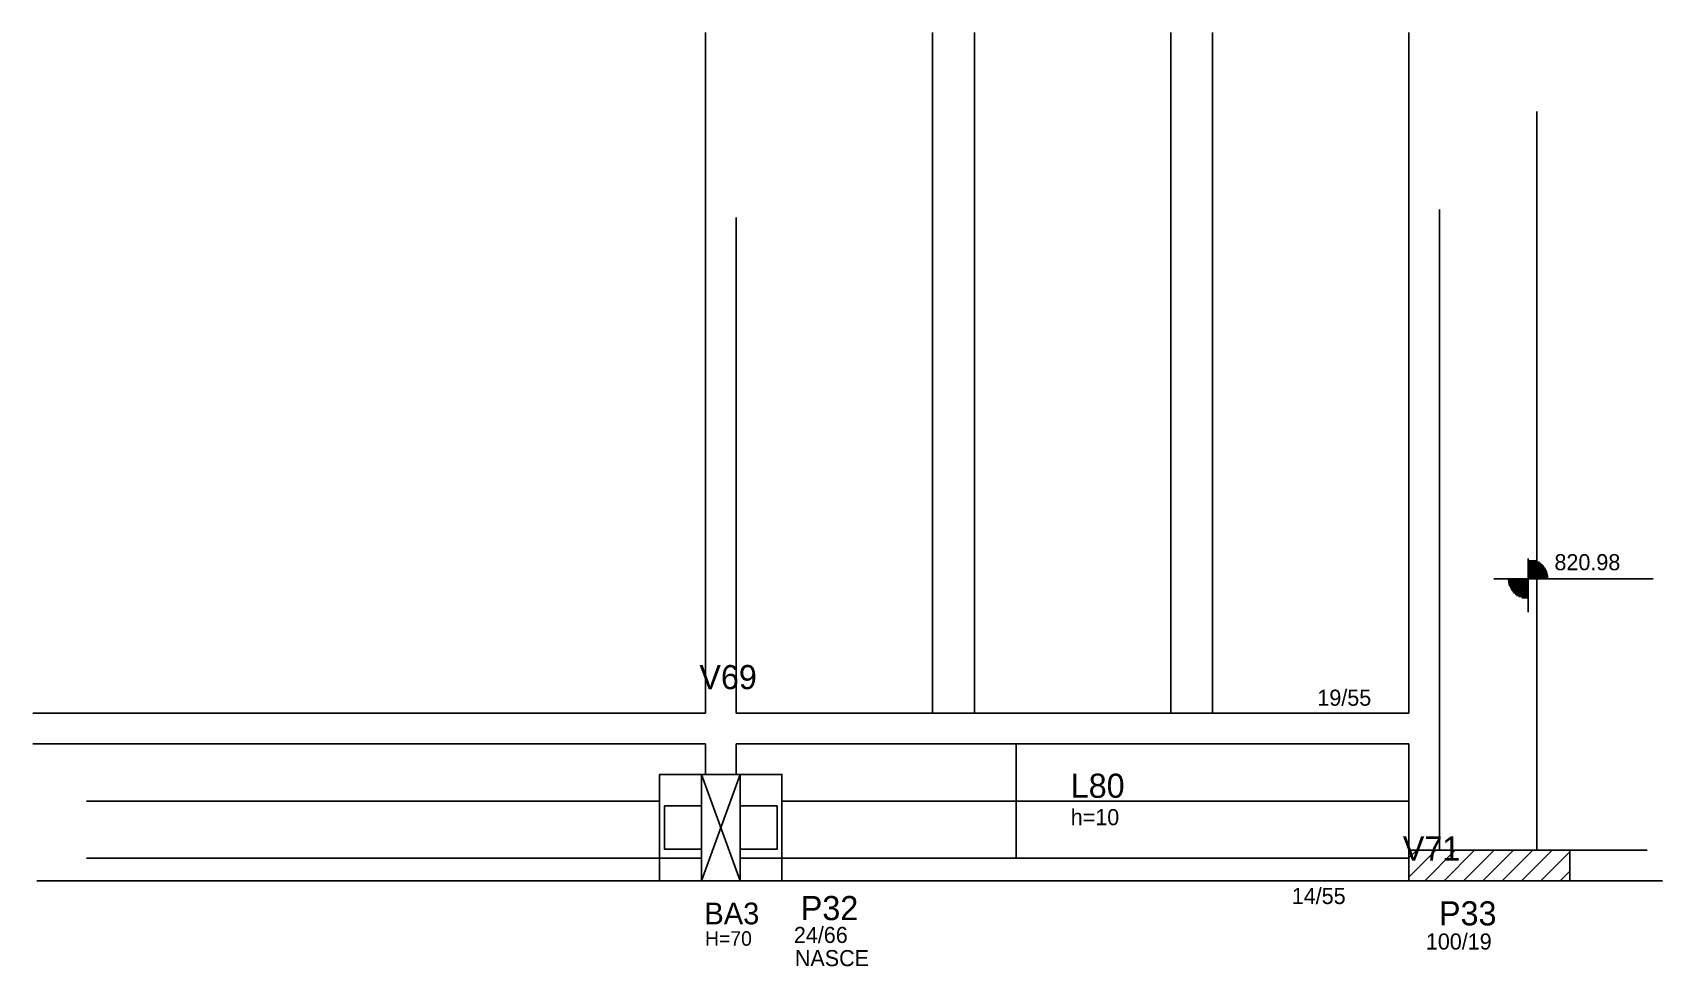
# Model space of a CAD drawing. Header units: metres. Extents: x 5575 to 6588, y 1927 to 2507.
import ezdxf

# ---------------------------------------------------------------- set-up
doc = ezdxf.new("R2010")
doc.units = ezdxf.units.M
for name, color, linetype in [('1', 7, 'Continuous'), ('3', 7, 'Continuous'), ('4', 7, 'Continuous'), ('7', 7, 'Continuous'), ('Painéis', 7, 'Continuous')]:
    doc.layers.add(name, color=color, linetype=linetype)

msp = doc.modelspace()

# ---------------------------------------------------------------- linework, layer by layer
at = {"layer": '1', "color": 7, "lineweight": 25}
for p, q in [((5990.7, 1980.2), (6014.7, 2046.2)), ((5990.7, 2046.2), (6014.7, 1980.2))]:
    msp.add_line(p, q, dxfattribs=at)
at = {"layer": '3', "color": 7, "lineweight": 25}
for p, q in [((6504.2, 2180.3), (6504.2, 2155.3)), ((6504.2, 2178.9), (6509.9, 2178.9)), ((6504.2, 2178.1), (6511.3, 2178.1)), ((6504.2, 2177.3), (6512.3, 2177.3)), ((6491.7, 2167.8), (6483, 2167.8)), ((6491.7, 2167.8), (6516.7, 2167.8)), ((6504.2, 2167), (6491.7, 2167)), ((6504.2, 2176.5), (6513.2, 2176.5)), ((6504.2, 2175.7), (6513.9, 2175.7)), ((6504.2, 2174.9), (6514.5, 2174.9)), ((6504.2, 2174.2), (6515, 2174.2)), ((6504.2, 2173.4), (6515.4, 2173.4)), ((6504.2, 2172.6), (6515.8, 2172.6)), ((6504.2, 2171.8), (6516.1, 2171.8)), ((6504.2, 2171), (6516.3, 2171)), ((6504.2, 2170.2), (6516.5, 2170.2)), ((6504.2, 2169.4), (6516.6, 2169.4)), ((6504.2, 2168.6), (6516.7, 2168.6)), ((6516.7, 2167.8), (6582, 2167.8)), ((6504.2, 2166.2), (6491.8, 2166.2)), ((6504.2, 2165.4), (6491.9, 2165.4)), ((6504.2, 2164.6), (6492.1, 2164.6)), ((6504.2, 2163.8), (6492.3, 2163.8)), ((6504.2, 2163.1), (6492.6, 2163.1)), ((6504.2, 2162.3), (6493, 2162.3)), ((6504.2, 2161.5), (6493.4, 2161.5)), ((6504.2, 2160.7), (6493.9, 2160.7)), ((6504.2, 2159.9), (6494.5, 2159.9)), ((6504.2, 2159.1), (6495.2, 2159.1)), ((6504.2, 2158.3), (6496.1, 2158.3)), ((6504.2, 2157.5), (6497.1, 2157.5)), ((6504.2, 2156.7), (6498.5, 2156.7)), ((6504.2, 2155.9), (6500.4, 2155.9)), ((6504.2, 2155.3), (6504.2, 2147.1)), ((6430.2, 1982.3), (6447, 1999.2)), ((6430.2, 1994.3), (6435, 1999.2)), ((6440, 1980.2), (6459, 1999.2)), ((6452, 1980.2), (6471, 1999.2)), ((6464.1, 1980.2), (6483.1, 1999.2)), ((6476.1, 1980.2), (6495.1, 1999.2)), ((6488.1, 1980.2), (6507.1, 1999.2)), ((6500.1, 1980.2), (6519.1, 1999.2)), ((6512.1, 1980.2), (6530.2, 1998.2)), ((5608.7, 1994.2), (5964.7, 1994.2)), ((5964.7, 1994.2), (5990.7, 1994.2)), ((6040.7, 1994.2), (6014.7, 1994.2)), ((6040.7, 1994.2), (6430.2, 1994.2)), ((6524.2, 1980.2), (6530.2, 1986.2)), ((5577.7, 1980.2), (5993.2, 1980.2)), ((6012.2, 1980.2), (6430.2, 1980.2))]:
    msp.add_line(p, q, dxfattribs=at)
for points in [[(5993.2, 2392.2), (5993.2, 2084.2)], [(6012.2, 2084.2), (6012.2, 2392.2)], [(6430.2, 2397.2), (6430.2, 2084.2)], [(6449.2, 2074.7), (6449.2, 2397.2)], [(5993.2, 2084.2), (5575.2, 2084.2)], [(6430.2, 2084.2), (6012.2, 2084.2)], [(6449.2, 1999.2), (6449.2, 2074.7)], [(5575.2, 2065.2), (5993.2, 2065.2)], [(5993.2, 2065.2), (5993.2, 2046.2)], [(6012.2, 2065.2), (6430.2, 2065.2)], [(6012.2, 2046.2), (6012.2, 2065.2)], [(6430.2, 2065.2), (6430.2, 1999.2)], [(5964.7, 1980.2), (6040.7, 1980.2), (6040.7, 2046.2), (5964.7, 2046.2), (5964.7, 1980.2)], [(6578.2, 1999.2), (6530.2, 1999.2)], [(6530.2, 1980.2), (6587.7, 1980.2)]]:
    msp.add_lwpolyline(points, dxfattribs=at)
at = {"layer": '7', "color": 7, "lineweight": 25}
for points in [[(5990.7, 1980.2), (6014.7, 1980.2), (6014.7, 2046.2), (5990.7, 2046.2), (5990.7, 1980.2)], [(5990.7, 2026.7), (5967.7, 2026.7), (5967.7, 1999.7), (5990.7, 1999.7), (5990.7, 2026.7)], [(6037.7, 2026.7), (6014.7, 2026.7), (6014.7, 1999.7), (6037.7, 1999.7), (6037.7, 2026.7)], [(6430.2, 1980.2), (6530.2, 1980.2), (6530.2, 1999.2), (6430.2, 1999.2), (6430.2, 1980.2)]]:
    msp.add_lwpolyline(points, dxfattribs=at)
at = {"layer": 'Painéis', "color": 7, "lineweight": 25}
for p, q in [((5993.2, 2084.2), (5993.2, 2507.2)), ((6134.2, 2084.2), (6134.2, 2507.2)), ((6160.2, 2084.2), (6160.2, 2507.2)), ((6282.2, 2084.2), (6282.2, 2507.2)), ((6308.2, 2084.2), (6308.2, 2507.2)), ((6430.2, 2084.2), (6430.2, 2507.2)), ((6509.7, 2458.1), (6509.7, 1999.1)), ((5993.2, 2084.2), (5575.2, 2084.2)), ((6430.2, 2084.2), (6012.2, 2084.2)), ((6186.2, 1994.2), (6186.2, 2065.2)), ((5608.7, 2029.7), (5964.7, 2029.7)), ((6040.7, 2029.7), (6430.2, 2029.7))]:
    msp.add_line(p, q, dxfattribs=at)

# ---------------------------------------------------------------- texts
at = {"layer": '3', "color": 7, "lineweight": 25}
for s, height, p in [('820.98', 10, (6520.6, 2173.1)), ('19/55', 10, (6373.3, 2088.9)), ('h=10', 10, (6220.1, 2014.7)), ('14/55', 10, (6357.4, 1965.7)), ('H=70', 9, (5992.9, 1939.8)), ('24/66', 10, (6048.1, 1941.5)), ('100/19', 10, (6440.7, 1937.4)), ('NASCE', 10, (6048.7, 1927.1))]:
    msp.add_text(s, height=height, dxfattribs=at).set_placement(p)
at = {"layer": '4', "color": 7, "lineweight": 25}
for s, height, p in [('V69', 15, (5989.4, 2099.2)), ('L80', 15, (6220.1, 2031.7)), ('V71', 15, (6426.4, 1992.7)), ('BA3', 13.5, (5992.5, 1953.1)), ('P32', 15, (6052.4, 1955.7)), ('P33', 15, (6448.9, 1952.4))]:
    msp.add_text(s, height=height, dxfattribs=at).set_placement(p)

doc.saveas('drawing.dxf')
